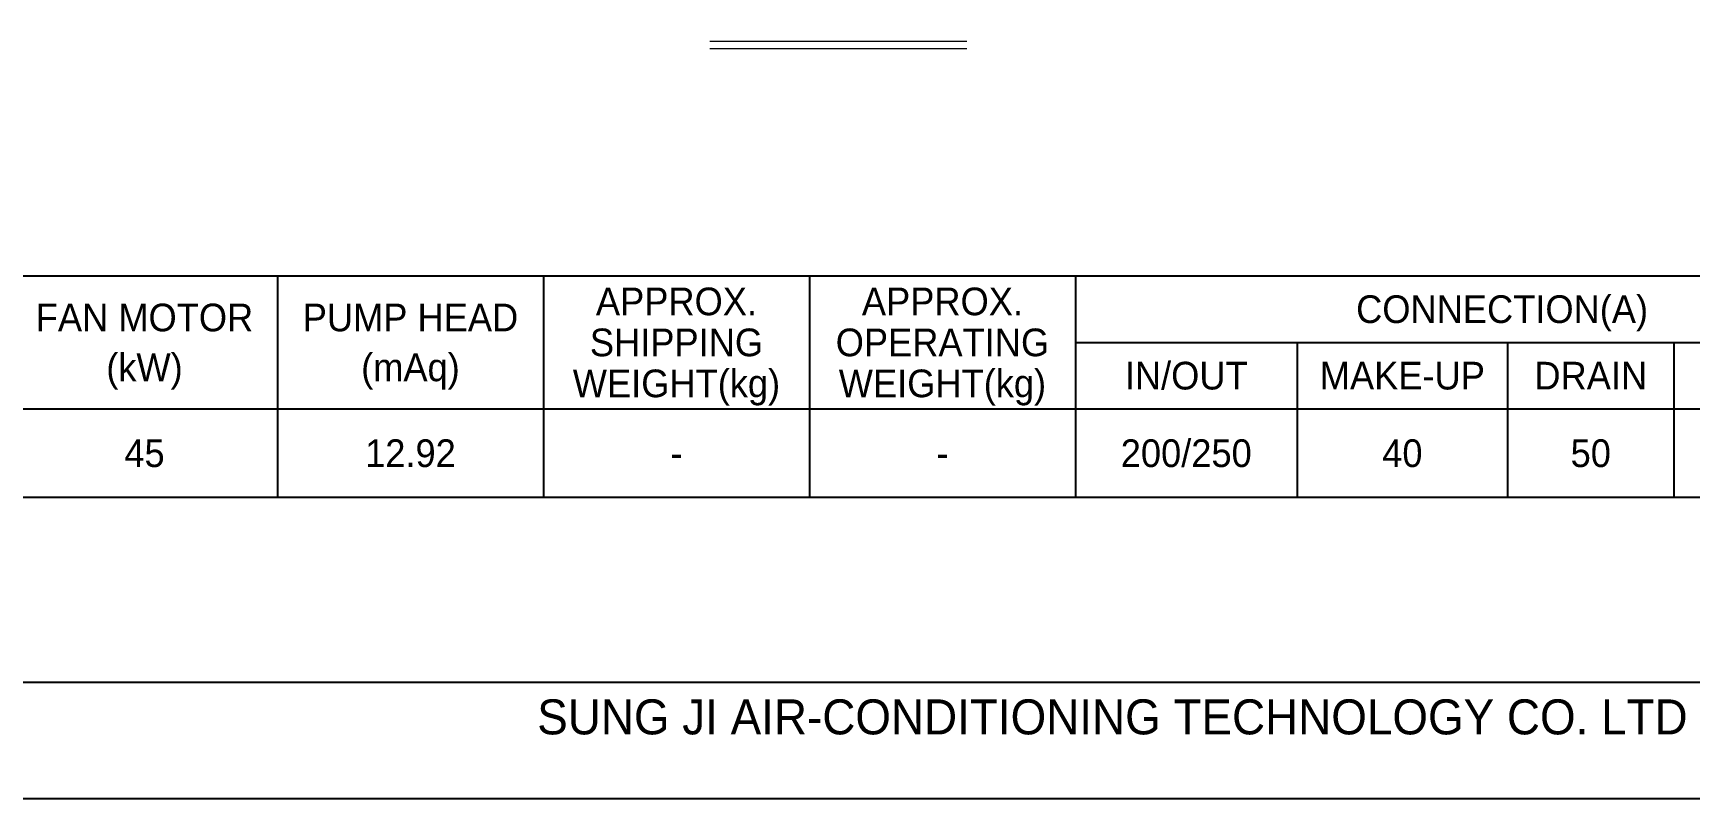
# Model space of a CAD drawing. Header units: millimetres. Extents: x -17070 to 43320, y -291348 to 36448.
# Drawn here: x 20190 to 30654, y 14551 to 19389 of the extents above; entities that cross this region are included whole.
import ezdxf
from ezdxf.enums import TextEntityAlignment as Align

# ---------------------------------------------------------------- set-up
doc = ezdxf.new("R2010")
doc.units = ezdxf.units.MM
for name, color, linetype in [('냉각탑_box', 1, 'Continuous'), ('냉각탑_form', 1, 'Continuous'), ('냉각탑_text', 3, 'Continuous')]:
    doc.layers.add(name, color=color, linetype=linetype)
doc.styles.add('돋움', font='Dotum.ttf')

msp = doc.modelspace()

# ---------------------------------------------------------------- linework, layer by layer
at = {"layer": 'Defpoints'}
msp.add_lwpolyline([(12353.9, 36447.8), (43319.7, 36447.8), (43319.7, 14550.6), (12353.9, 14550.6)], close=True, dxfattribs=at)
at = {"layer": '냉각탑_box', "lineweight": 20}
for p, q in [((24464.3, 19338.1), (26087.6, 19338.1)), ((24464.3, 19291.4), (26087.6, 19291.4))]:
    msp.add_line(p, q, dxfattribs=at)
at = {"layer": '냉각탑_box'}
for p, q in [((21733, 17854.9), (21733, 16454.9)), ((23413, 17854.9), (23413, 16454.9)), ((25093, 17854.9), (25093, 16454.9)), ((26773, 17854.9), (26773, 16454.9)), ((26773, 17434.9), (32163, 17434.9)), ((28173, 17434.9), (28173, 16454.9)), ((29503, 17434.9), (29503, 16454.9)), ((30553, 17434.9), (30553, 16454.9)), ((17113, 17014.9), (32163, 17014.9))]:
    msp.add_line(p, q, dxfattribs=at)
msp.add_lwpolyline([(17113, 17854.9), (32163, 17854.9), (32163, 16454.9), (17113, 16454.9)], close=True, dxfattribs=at)
at = {"layer": '냉각탑_form'}
msp.add_lwpolyline([(13091.2, 35710.5), (13091.2, 15287.8), (42582.4, 15287.8), (42582.4, 35710.5)], close=True, dxfattribs=at)

# ---------------------------------------------------------------- texts
at = {"layer": '냉각탑_form', "lineweight": 20, "style": '돋움'}
msp.add_text('SUNG JI AIR-CONDITIONING TECHNOLOGY CO. LTD', height=221.184, dxfattribs=at).set_placement((23373.5, 14958.1))
at = {"layer": '냉각탑_text', "style": '돋움'}
for s, p in [('APPROX.', (24253, 17693.9)), ('APPROX.', (25933, 17693.9)), ('CONNECTION(A)', (29468, 17644.9)), ('FAN MOTOR', (20893, 17592.4)), ('PUMP HEAD', (22573, 17592.4)), ('SHIPPING', (24253, 17434.9)), ('OPERATING', (25933, 17434.9)), ('(kW)', (20893, 17277.4)), ('(mAq)', (22573, 17277.4)), ('WEIGHT(kg)', (24253, 17175.9)), ('WEIGHT(kg)', (25933, 17175.9)), ('IN/OUT', (27473, 17224.9)), ('MAKE-UP', (28838, 17224.9)), ('DRAIN', (30028, 17224.9)), ('45', (20893, 16734.9)), ('12.92', (22573, 16734.9)), ('200/250', (27473, 16734.9)), ('40', (28838, 16734.9)), ('50', (30028, 16734.9)), ('-', (24253, 16734.9)), ('-', (25933, 16734.9))]:
    msp.add_text(s, height=175, dxfattribs=at).set_placement(p, align=Align.MIDDLE_CENTER)

doc.saveas('drawing.dxf')
